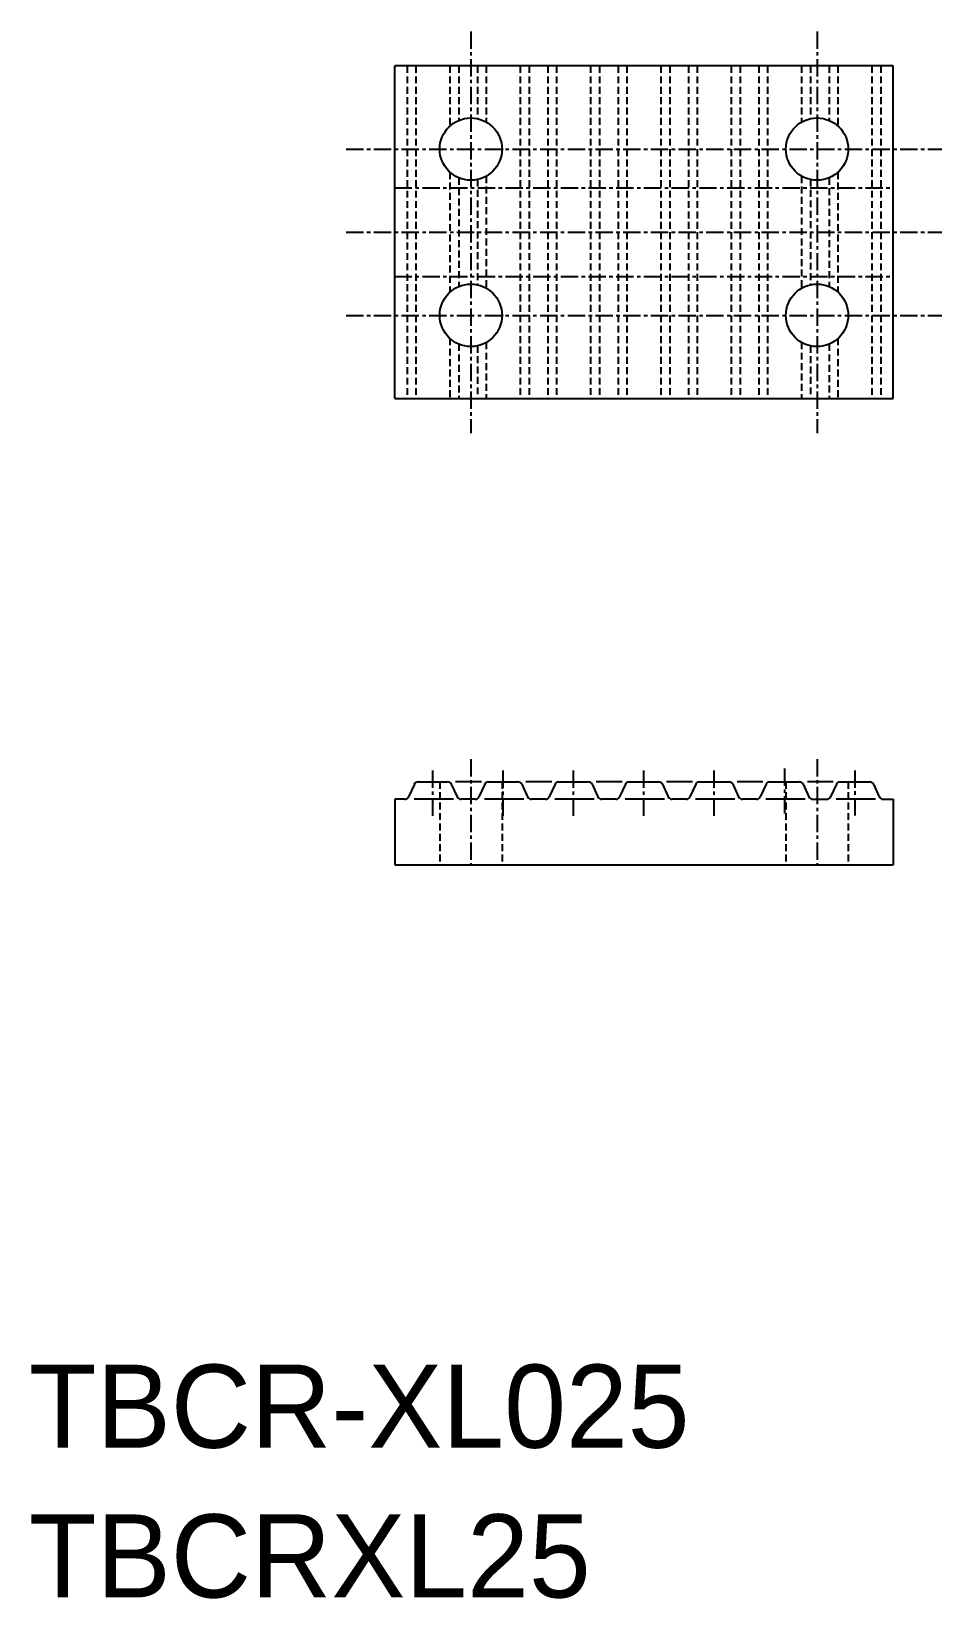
# Model space of a CAD drawing. Extents: x -286 to -220, y -61 to 52.
import ezdxf

# ---------------------------------------------------------------- set-up
doc = ezdxf.new("R2010")
doc.units = 0
doc.linetypes.add('CENTER', pattern=[2, 1.25, -0.25, 0.25, -0.25])
doc.linetypes.add('DASHED', pattern=[0.75, 0.5, -0.25])
doc.layers.get('0').update_dxf_attribs({"linetype": 'CONTINUOUS'})
doc.layers.add('CENTER', color=1, linetype='CENTER')

msp = doc.modelspace()

# ---------------------------------------------------------------- linework, layer by layer
at = {"color": 7, "linetype": 'CONTINUOUS'}
for p, q in [((-223.57, 49.75), (-259.57, 49.75)), ((-259.57, 25.75), (-259.57, 49.75)), ((-223.57, 25.75), (-223.57, 49.75)), ((-259.57, 25.75), (-223.57, 25.75)), ((-258.15, -2.1), (-258.57, -3.01)), ((-257.88, -1.93), (-255.75, -1.93)), ((-255.48, -2.1), (-255.06, -3.01)), ((-253.3, -1.93), (-255.17, -1.93)), ((-253.07, -2.1), (-253.49, -3.01)), ((-252.8, -1.93), (-250.67, -1.93)), ((-250.4, -2.1), (-249.98, -3.01)), ((-248.22, -1.93), (-250.09, -1.93)), ((-247.99, -2.1), (-248.41, -3.01)), ((-247.72, -1.93), (-245.59, -1.93)), ((-245.32, -2.1), (-244.9, -3.01)), ((-243.14, -1.93), (-245.01, -1.93)), ((-242.91, -2.1), (-243.33, -3.01)), ((-242.64, -1.93), (-240.51, -1.93)), ((-240.24, -2.1), (-239.82, -3.01)), ((-238.06, -1.93), (-239.93, -1.93)), ((-237.83, -2.1), (-238.25, -3.01)), ((-237.56, -1.93), (-235.43, -1.93)), ((-235.16, -2.1), (-234.74, -3.01)), ((-232.98, -1.93), (-234.85, -1.93)), ((-232.75, -2.1), (-233.17, -3.01)), ((-232.48, -1.93), (-230.35, -1.93)), ((-230.08, -2.1), (-229.66, -3.01)), ((-227.9, -1.93), (-229.77, -1.93)), ((-227.67, -2.1), (-228.09, -3.01)), ((-227.4, -1.93), (-225.27, -1.93)), ((-225, -2.1), (-224.58, -3.01)), ((-259.57, -3.18), (-259.57, -7.93)), ((-258.84, -3.18), (-259.57, -3.18)), ((-255.32, -3.18), (-258.17, -3.18)), ((-253.76, -3.18), (-254.78, -3.18)), ((-250.24, -3.18), (-253.09, -3.18)), ((-248.68, -3.18), (-249.7, -3.18)), ((-245.16, -3.18), (-248.01, -3.18)), ((-243.6, -3.18), (-244.62, -3.18)), ((-240.08, -3.18), (-242.93, -3.18)), ((-238.52, -3.18), (-239.54, -3.18)), ((-235, -3.18), (-237.85, -3.18)), ((-233.44, -3.18), (-234.46, -3.18)), ((-229.92, -3.18), (-232.77, -3.18)), ((-229.38, -3.18), (-228.36, -3.18)), ((-224.84, -3.18), (-227.69, -3.18)), ((-224.3, -3.18), (-223.57, -3.18)), ((-223.57, -3.18), (-223.57, -7.93)), ((-259.57, -7.93), (-223.57, -7.93))]:
    msp.add_line(p, q, dxfattribs=at)
at = {"color": 3, "linetype": 'DASHED'}
for p, q in [((-258.68, 49.75), (-258.68, 25.75)), ((-258.04, 49.75), (-258.04, 25.75)), ((-255.59, 49.75), (-255.59, 45.42)), ((-254.94, 49.75), (-254.94, 45.83)), ((-253.6, 49.75), (-253.6, 45.95)), ((-252.96, 49.75), (-252.96, 45.71)), ((-250.51, 49.75), (-250.51, 25.75)), ((-249.86, 49.75), (-249.86, 25.75)), ((-248.52, 49.75), (-248.52, 25.75)), ((-247.88, 49.75), (-247.88, 25.75)), ((-245.43, 49.75), (-245.43, 25.75)), ((-244.78, 49.75), (-244.78, 25.75)), ((-243.44, 49.75), (-243.44, 25.75)), ((-242.8, 49.75), (-242.8, 25.75)), ((-240.35, 49.75), (-240.35, 25.75)), ((-239.7, 49.75), (-239.7, 25.75)), ((-238.36, 49.75), (-238.36, 25.75)), ((-237.72, 49.75), (-237.72, 25.75)), ((-235.27, 49.75), (-235.27, 25.75)), ((-234.62, 49.75), (-234.62, 25.75)), ((-233.28, 49.75), (-233.28, 25.75)), ((-232.64, 49.75), (-232.64, 25.75)), ((-230.19, 49.75), (-230.19, 45.71)), ((-229.54, 49.75), (-229.54, 45.95)), ((-228.2, 49.75), (-228.2, 45.83)), ((-227.56, 49.75), (-227.56, 45.42)), ((-225.11, 49.75), (-225.11, 25.75)), ((-224.46, 49.75), (-224.46, 25.75)), ((-255.59, 42.09), (-255.59, 33.42)), ((-227.56, 42.09), (-227.56, 33.42)), ((-254.94, 41.68), (-254.94, 33.83)), ((-253.6, 41.55), (-253.6, 33.95)), ((-252.96, 41.8), (-252.96, 33.71)), ((-230.19, 41.8), (-230.19, 33.71)), ((-229.54, 41.55), (-229.54, 33.95)), ((-228.2, 41.68), (-228.2, 33.83)), ((-255.59, 30.09), (-255.59, 25.75)), ((-254.94, 29.68), (-254.94, 25.75)), ((-253.6, 29.55), (-253.6, 25.75)), ((-252.96, 29.8), (-252.96, 25.75)), ((-230.19, 29.8), (-230.19, 25.75)), ((-229.54, 29.55), (-229.54, 25.75)), ((-228.2, 29.68), (-228.2, 25.75)), ((-227.56, 30.09), (-227.56, 25.75)), ((-256.32, -1.93), (-256.32, -7.93)), ((-251.82, -1.93), (-251.82, -7.93)), ((-231.32, -1.93), (-231.32, -7.93)), ((-226.82, -1.93), (-226.82, -7.93))]:
    msp.add_line(p, q, dxfattribs=at)
at = {"color": 7, "linetype": 'CONTINUOUS'}
for centre in [(-254.07, 43.75), (-229.07, 43.75), (-254.07, 31.75), (-229.07, 31.75)]:
    msp.add_circle(centre, 2.25, dxfattribs=at)
for centre, start, end in [((-257.88, -2.23), 90, 155), ((-255.75, -2.23), 25, 90), ((-252.8, -2.23), 90, 155), ((-250.67, -2.23), 25, 90), ((-247.72, -2.23), 90, 155), ((-245.59, -2.23), 25, 90), ((-242.64, -2.23), 90, 155), ((-240.51, -2.23), 25, 90), ((-237.56, -2.23), 90, 155), ((-235.43, -2.23), 25, 90), ((-232.48, -2.23), 90, 155), ((-230.35, -2.23), 25, 90), ((-227.4, -2.23), 90, 155), ((-225.27, -2.23), 25, 90), ((-258.84, -2.88), 270, 335), ((-254.78, -2.88), 205, 270), ((-253.76, -2.88), 270, 335), ((-249.7, -2.88), 205, 270), ((-248.68, -2.88), 270, 335), ((-244.62, -2.88), 205, 270), ((-243.6, -2.88), 270, 335), ((-239.54, -2.88), 205, 270), ((-238.52, -2.88), 270, 335), ((-234.46, -2.88), 205, 270), ((-233.44, -2.88), 270, 335), ((-229.38, -2.88), 205, 270), ((-228.36, -2.88), 270, 335), ((-224.3, -2.88), 205, 270)]:
    msp.add_arc(centre, 0.3, start, end, dxfattribs=at)
at = {"layer": 'CENTER', "color": 1, "linetype": 'CENTER'}
for p, q in [((-254.07, 52.25), (-254.07, 23.25)), ((-229.07, 52.25), (-229.07, 23.25)), ((-263.07, 43.75), (-220.07, 43.75)), ((-259.57, 40.95), (-223.57, 40.95)), ((-263.07, 37.75), (-220.07, 37.75)), ((-259.57, 34.55), (-223.57, 34.55)), ((-263.07, 31.75), (-220.07, 31.75)), ((-256.81, -4.37), (-256.81, -0.97)), ((-254.07, -0.3), (-254.07, -7.93)), ((-251.73, -4.37), (-251.73, -0.97)), ((-246.65, -4.37), (-246.65, -0.97)), ((-241.57, -4.37), (-241.57, -0.97)), ((-236.49, -4.37), (-236.49, -0.97)), ((-231.41, -0.97), (-231.41, -4.37)), ((-229.07, -0.3), (-229.07, -7.93)), ((-226.33, -4.36), (-226.33, -0.97))]:
    msp.add_line(p, q, dxfattribs=at)

# ---------------------------------------------------------------- texts
at = {"color": 7, "linetype": 'CONTINUOUS'}
for s, p in [('TBCR-XL025', (-285.99, -50)), ('TBCRXL25', (-285.99, -60.81))]:
    msp.add_text(s, height=6, dxfattribs=at).set_placement(p)

doc.saveas('drawing.dxf')
